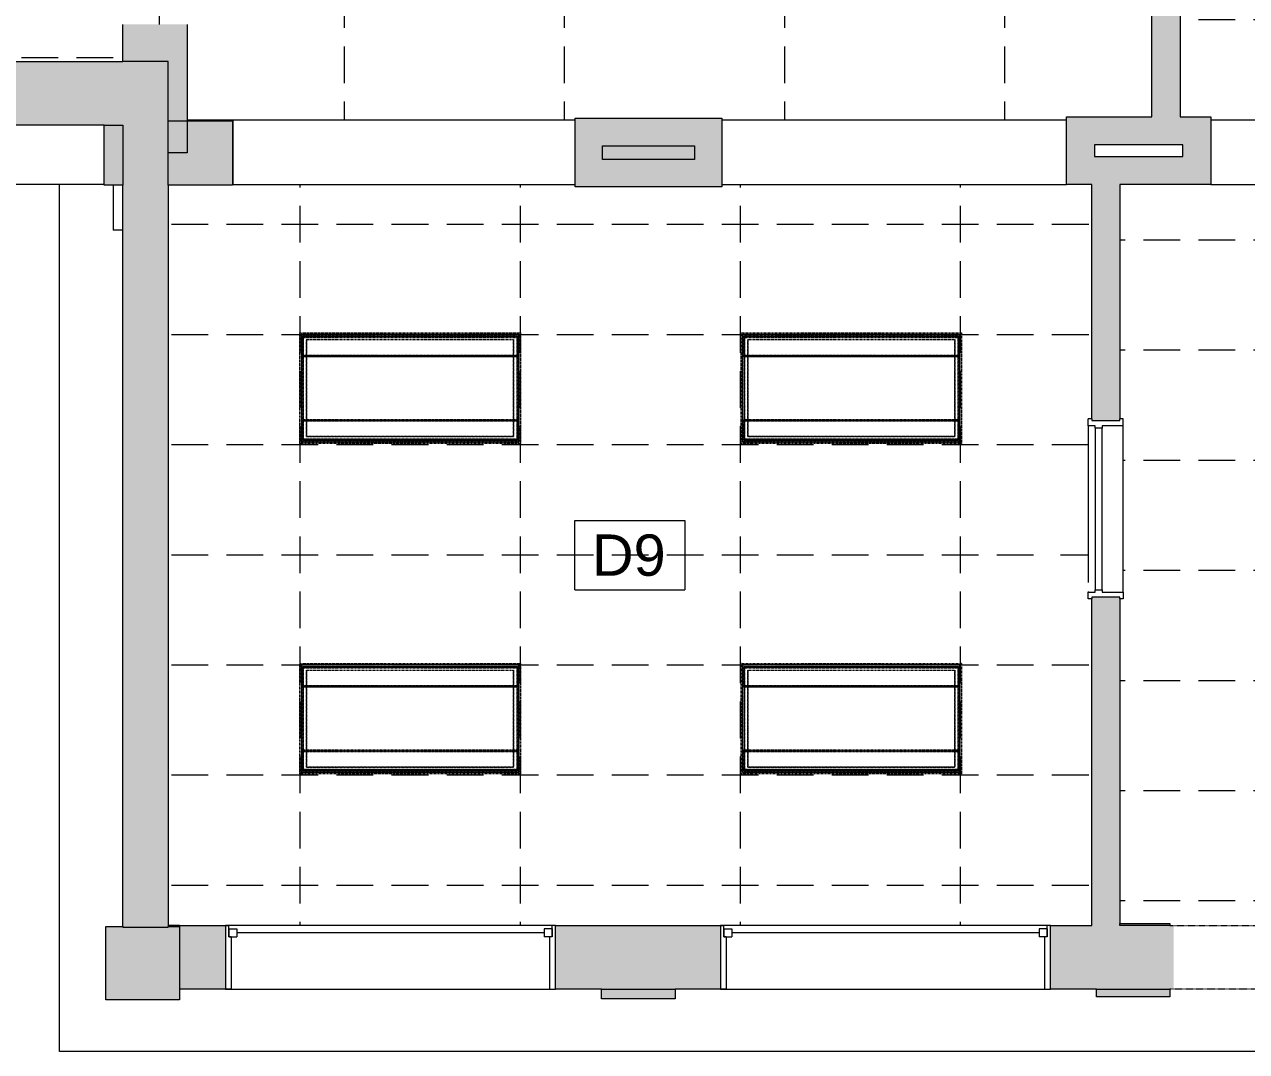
# Model space of a CAD drawing. Header units: inches. Extents: x 741 to 4565, y -315 to 887.
# Drawn here: x 3175.2 to 3441.7, y -315.1 to -91.3 of the extents above; entities that cross this region are included whole.
import ezdxf

# ---------------------------------------------------------------- set-up
doc = ezdxf.new("R2010")
doc.units = ezdxf.units.IN
doc.header["$MEASUREMENT"] = 0
doc.linetypes.add('Dash 1_16_', pattern=[0.125, 0.0625, -0.0625])
doc.linetypes.add('Demolished', pattern=[0.1875, 0.125, -0.0625])
for name, color, linetype, lineweight in [('A-ANNO-KEYN', 231, 'Continuous', 9), ('A-DETL', 90, 'Continuous', 9), ('A-DETL-MBND', 5, 'Continuous', 13), ('A-DOOR', 31, 'Continuous', 13), ('A-GLAZ', 151, 'Continuous', 13), ('A-WALL', 113, 'Continuous', 13), ('A-WALL-PATT', 111, 'Continuous', 13), ('E-LITE-EQPM', 33, 'Demolished', 9), ('I-WALL', 2, 'Continuous', 13)]:
    doc.layers.add(name, color=color, linetype=linetype, lineweight=lineweight)
doc.styles.add('Arial', font='arial.ttf', dxfattribs={"height": 9})

# ---------------------------------------------------------------- blocks, each defined once
blk = doc.blocks.new('Door - Single - Solid Door 36_ x 84_-7220078-FIRST FLOOR RCP DEMO')
at = {"layer": 'A-DOOR', "lineweight": 9}
for p, q in [((-15.63, 3.9), (-14.13, 3.9)), ((-15.63, 3.15), (-15.63, 3.9)), ((-15.26, 3.15), (-15.63, 3.15)), ((-15.26, -2.97), (-15.26, 3.15)), ((-14.13, 3.9), (-14.13, 2.4)), ((-14.01, 3.9), (-14.13, 3.9)), ((22.12, 3.9), (-12.06, 3.9)), ((22.12, 2.4), (22.12, 3.9)), ((22.12, 3.9), (23.62, 3.9)), ((23.62, 3.15), (23.24, 3.15)), ((23.24, 3.15), (23.24, -2.97)), ((23.62, 3.15), (23.62, 3.9)), ((-14.13, 2.4), (-13.63, 2.4)), ((-13.63, 0.9), (-14.13, 0.9)), ((-14.13, 0.9), (-14.13, -3.72)), ((-13.63, 2.4), (-13.63, 0.9)), ((21.62, 2.4), (-13.63, 2.4)), ((-13.63, 0.9), (21.62, 0.9)), ((21.62, 0.9), (21.62, 2.4)), ((21.62, 2.4), (22.12, 2.4)), ((22.12, 0.9), (21.62, 0.9)), ((22.12, -3.72), (22.12, 0.9)), ((-15.63, -3.72), (-15.63, -2.97)), ((-15.63, -2.97), (-15.26, -2.97)), ((-14.13, -3.72), (-15.63, -3.72)), ((-14.13, -3.72), (22.12, -3.72)), ((22.12, -3.72), (23.62, -3.72)), ((23.24, -2.97), (23.62, -2.97)), ((23.62, -3.72), (23.62, -2.97))]:
    blk.add_line(p, q, dxfattribs=at)
blk = doc.blocks.new('Fixed - 72_ x 72_-6876876-FIRST FLOOR RCP DEMO')
at = {"layer": 'A-GLAZ', "color": 8, "lineweight": 20}
for p, q in [((-36.25, 6.9375), (-37.5, 6.9375)), ((-36.25, 6.9375), (-36.25, -4.4375)), ((33.25, 6.9375), (34.5, 6.9375)), ((33.25, -4.4375), (33.25, 6.9375)), ((-36.75, -4.4375), (-35, -4.4375)), ((-36.75, -6.1875), (-36.75, -4.4375)), ((-36.75, -4.4375), (-36.25, -4.4375)), ((-36.75, -4.4375), (-36.75, -6.9375)), ((-35, -6.1875), (-35, -4.4375)), ((-35, -5.3125), (32, -5.3125)), ((32, -6.1875), (32, -4.4375)), ((33.75, -4.4375), (32, -4.4375)), ((33.25, -4.4375), (33.75, -4.4375)), ((33.75, -6.1875), (33.75, -4.4375)), ((33.75, -4.4375), (33.75, -6.9375)), ((-37.5, -6.9375), (-36.75, -6.9375)), ((-36.75, -6.1875), (-35, -6.1875)), ((33.75, -6.1875), (32, -6.1875)), ((34.5, -6.9375), (33.75, -6.9375))]:
    blk.add_line(p, q, dxfattribs=at)
blk = doc.blocks.new('L-Recessed-Axis-Duo - 2 x 4-V18-FIRST FLOOR RCP DEMO')
at = {"layer": 'A-DETL', "linetype": 'Dash 1_16_'}
for p, q in [((-24.03, 12.03), (-24.03, -12.03)), ((24.03, 12.03), (-24.03, 12.03)), ((-23.7, -11.7), (-23.7, 11.7)), ((-23.7, 11.7), (23.7, 11.7)), ((-23.7, 11.7), (-23.7, -11.7)), ((23.7, 11.7), (-23.7, 11.7)), ((-23.7, 11.7), (-23.7, -11.7)), ((23.7, 11.7), (-23.7, 11.7)), ((23.38, 11.38), (-23.37, 11.38)), ((-23.37, 11.32), (-23.37, 11.38)), ((-23.37, 11.38), (-23.37, 11.36)), ((-23.37, 11.36), (-23.37, 11.28)), ((-23.37, 11.26), (-23.37, 11.32)), ((-23.37, 11.25), (-23.37, 11.31)), ((-23.37, 11.31), (-23.37, 11.3)), ((-23.37, 11.2), (-23.37, 11.31)), ((-23.37, 11.31), (-23.37, 11.3)), ((-23.37, 11.31), (23.38, 11.31)), ((-23.37, 11.31), (23.38, 11.31)), ((-23.37, 11.3), (-23.37, 11.23)), ((-23.37, 11.3), (-23.37, 11.19)), ((-23.37, 11.3), (23.38, 11.3)), ((-23.37, 11.3), (23.38, 11.3)), ((-23.37, 11.28), (-23.37, 11.22)), ((-23.37, 11.21), (-23.37, 11.28)), ((-23.37, 11.28), (-23.37, 11.27)), ((-23.37, 11.28), (23.38, 11.28)), ((-23.37, 11.27), (-23.37, 11.2)), ((-23.37, 11.27), (23.38, 11.27)), ((-23.37, 11.2), (-23.37, 11.26)), ((-23.37, 11.26), (-23.37, 11.14)), ((-23.37, 11.14), (-23.37, 11.26)), ((-23.37, 11.26), (23.38, 11.26)), ((-23.37, 11.26), (23.38, 11.26)), ((-23.37, 11.25), (-23.37, 11.21)), ((-23.37, 6.92), (-23.37, 11.25)), ((23.38, 11.25), (-23.37, 11.25)), ((-23.37, 11.25), (23.38, 11.25)), ((-23.37, 11.19), (-23.37, 11.25)), ((-23.37, 11.25), (23.38, 11.25)), ((-23.37, 11.23), (-23.37, 11.2)), ((-23.37, 11.23), (23.38, 11.23)), ((-23.37, 11.22), (-23.37, 11.19)), ((-23.37, 11.21), (-23.37, 11.19)), ((-23.37, 11.21), (23.38, 11.21)), ((-23.37, 11.19), (-23.37, 11.21)), ((-23.37, 11.21), (23.38, 11.21)), ((-23.37, 11.18), (-23.37, 11.2)), ((-23.37, 11.2), (-23.37, 11.14)), ((-23.37, 11.2), (23.38, 11.2)), ((-23.37, 11.2), (23.38, 11.2)), ((-23.37, 11.19), (-23.37, 11.15)), ((-23.37, 11.19), (23.38, 11.19)), ((-23.37, 11.19), (23.38, 11.19)), ((-23.37, 11.15), (-23.37, 11.18)), ((23.38, 11.18), (-23.37, 11.18)), ((-23.37, 11.17), (23.38, 11.17)), ((-23.37, 11.16), (23.38, 11.16)), ((-23.37, 11.15), (-23.37, 11.12)), ((-23.37, 11.15), (23.38, 11.15)), ((-23.37, 11.14), (-23.37, 11.15)), ((-23.37, 11.15), (23.38, 11.15)), ((-23.37, 11.14), (-23.37, 11.06)), ((-23.37, 11.06), (-23.37, 11.14)), ((-23.37, 11.14), (23.38, 11.14)), ((-23.37, 11.14), (23.38, 11.14)), ((-23.37, 11.14), (23.38, 11.14)), ((-23.37, 11.14), (23.38, 11.14)), ((-23.37, 11.12), (-23.37, 7.07)), ((-23.37, 11.12), (23.38, 11.12)), ((-23.37, 11.06), (23.38, 11.06)), ((-23.37, 11.06), (23.38, 11.06)), ((-23.32, -11.32), (-23.32, 11.32)), ((-23.32, 11.32), (23.32, 11.32)), ((23.32, 11.32), (-23.32, 11.32)), ((-23.32, 11.32), (-23.32, -11.32)), ((23.32, 11.32), (23.32, -11.32)), ((23.32, -11.32), (23.32, 11.32)), ((23.38, 11.36), (23.38, 11.38)), ((23.38, 11.38), (23.38, 11.32)), ((23.38, 11.28), (23.38, 11.36)), ((23.38, 11.32), (23.38, 11.26)), ((23.38, 11.3), (23.38, 11.31)), ((23.38, 11.31), (23.38, 11.2)), ((23.38, 11.3), (23.38, 11.31)), ((23.38, 11.31), (23.38, 11.25)), ((23.38, 11.19), (23.38, 11.3)), ((23.38, 11.23), (23.38, 11.3)), ((23.38, 11.27), (23.38, 11.28)), ((23.38, 11.28), (23.38, 11.21)), ((23.38, 11.22), (23.38, 11.28)), ((23.38, 11.2), (23.38, 11.27)), ((23.38, 11.26), (23.38, 11.14)), ((23.38, 11.14), (23.38, 11.26)), ((23.38, 11.26), (23.38, 11.2)), ((23.38, 11.25), (23.38, 6.92)), ((23.38, 11.21), (23.38, 11.25)), ((23.38, 11.25), (23.38, 11.19)), ((23.38, 11.2), (23.38, 11.23)), ((23.38, 11.19), (23.38, 11.22)), ((23.38, 11.19), (23.38, 11.21)), ((23.38, 11.21), (23.38, 11.19)), ((23.38, 11.14), (23.38, 11.2)), ((23.38, 11.2), (23.38, 11.18)), ((23.38, 11.15), (23.38, 11.19)), ((23.38, 11.18), (23.38, 11.15)), ((23.38, 11.12), (23.38, 11.15)), ((23.38, 11.15), (23.38, 11.14)), ((23.38, 11.14), (23.38, 11.06)), ((23.38, 11.06), (23.38, 11.14)), ((23.38, 7.07), (23.38, 11.12)), ((23.7, 11.7), (23.7, -11.7)), ((23.7, -11.7), (23.7, 11.7)), ((23.7, -11.7), (23.7, 11.7)), ((24.03, -12.03), (24.03, 12.03)), ((-22.57, -10.57), (-22.57, 10.57)), ((-22.57, 10.57), (22.57, 10.57)), ((22.57, 10.57), (-22.57, 10.57)), ((-22.57, 10.57), (-22.57, -10.57)), ((22.57, 10.57), (22.57, -10.57)), ((22.57, -10.57), (22.57, 10.57)), ((-23.37, 7.14), (-23.37, 7.15)), ((-23.37, 7.15), (-23.37, 7.07)), ((-23.37, 7.15), (23.38, 7.15)), ((-23.37, 7.06), (-23.37, 7.14)), ((23.38, 7.14), (-23.37, 7.14)), ((23.38, 7.09), (-23.37, 7.09)), ((-23.37, 7.07), (-23.37, 7.04)), ((-23.37, 7.07), (23.38, 7.07)), ((23.38, 7.07), (-23.37, 7.07)), ((-23.37, 7.07), (-23.37, 7.01)), ((-23.37, 7.07), (23.38, 7.07)), ((-23.37, 7.03), (-23.37, 7.06)), ((-23.37, 7.06), (-23.37, 6.95)), ((-23.37, 7.04), (-23.37, 7.06)), ((-23.37, 7.06), (23.38, 7.06)), ((-23.37, 7.04), (-23.37, 7.01)), ((-23.37, 7.04), (23.38, 7.04)), ((-23.37, 7.01), (-23.37, 7.04)), ((-23.37, 7.04), (23.38, 7.04)), ((-23.37, 6.96), (-23.37, 7.03)), ((-23.37, 7.02), (-23.37, 7.03)), ((-23.37, 7.03), (-23.37, 6.91)), ((-23.37, 7.03), (23.38, 7.03)), ((-23.37, 7.03), (23.38, 7.03)), ((-23.37, 6.9), (-23.37, 7.02)), ((-23.37, 7.02), (23.38, 7.02)), ((-23.37, 7.01), (-23.37, 6.98)), ((-23.37, 7.01), (23.38, 7.01)), ((-23.37, 7.01), (-23.37, 6.95)), ((-23.37, 7), (-23.37, 7.01)), ((-23.37, 7.01), (23.38, 7.01)), ((-23.37, 7.01), (23.38, 7.01)), ((-23.37, 6.94), (-23.37, 7)), ((-23.37, 7), (23.38, 7)), ((-23.37, 6.98), (-23.37, 6.95)), ((-23.37, 6.98), (23.38, 6.98)), ((-23.37, 6.95), (-23.37, 6.96)), ((-23.37, 6.95), (-23.37, 6.96)), ((-23.37, 6.96), (-23.37, 6.9)), ((-23.37, 6.96), (23.38, 6.96)), ((-23.37, 6.96), (23.38, 6.96)), ((-23.37, 6.95), (-23.37, 6.92)), ((-23.37, 6.95), (23.38, 6.95)), ((-23.37, 6.95), (23.38, 6.95)), ((-23.37, 6.95), (23.38, 6.95)), ((-23.37, 6.91), (-23.37, 6.94)), ((-23.37, 6.94), (23.38, 6.94)), ((-23.37, 6.92), (23.38, 6.92)), ((-23.37, 6.91), (23.38, 6.91)), ((-23.37, 6.9), (-23.37, 6.85)), ((-23.37, 6.85), (-23.37, 6.9)), ((-23.37, 6.9), (23.38, 6.9)), ((-23.37, 6.85), (23.38, 6.85)), ((23.38, 7.07), (23.38, 7.15)), ((23.38, 7.15), (23.38, 7.14)), ((23.38, 7.14), (23.38, 7.06)), ((23.38, 7.04), (23.38, 7.07)), ((23.38, 7.01), (23.38, 7.07)), ((23.38, 7.06), (23.38, 7.04)), ((23.38, 6.95), (23.38, 7.06)), ((23.38, 7.06), (23.38, 7.03)), ((23.38, 7.01), (23.38, 7.04)), ((23.38, 7.04), (23.38, 7.01)), ((23.38, 6.91), (23.38, 7.03)), ((23.38, 7.03), (23.38, 7.02)), ((23.38, 7.03), (23.38, 6.96)), ((23.38, 7.02), (23.38, 6.9)), ((23.38, 6.98), (23.38, 7.01)), ((23.38, 7.01), (23.38, 7)), ((23.38, 6.95), (23.38, 7.01)), ((23.38, 7), (23.38, 6.94)), ((23.38, 6.95), (23.38, 6.98)), ((23.38, 6.9), (23.38, 6.96)), ((23.38, 6.96), (23.38, 6.95)), ((23.38, 6.96), (23.38, 6.95)), ((23.38, 6.92), (23.38, 6.95)), ((23.38, 6.94), (23.38, 6.91)), ((23.38, 6.9), (23.38, 6.85)), ((23.38, 6.85), (23.38, 6.9)), ((23.38, -6.85), (-23.37, -6.85)), ((-23.37, -6.9), (-23.37, -6.85)), ((-23.37, -6.85), (-23.37, -6.9)), ((-23.37, -7.02), (-23.37, -6.9)), ((-23.37, -6.9), (-23.37, -6.96)), ((-23.37, -6.9), (23.38, -6.9)), ((-23.37, -6.94), (-23.37, -6.91)), ((-23.37, -6.91), (-23.37, -7.03)), ((-23.37, -6.91), (23.38, -6.91)), ((-23.37, -11.25), (-23.37, -6.92)), ((-23.37, -6.92), (-23.37, -6.95)), ((-23.37, -6.92), (23.38, -6.92)), ((-23.37, -7), (-23.37, -6.94)), ((-23.37, -6.94), (23.38, -6.94)), ((-23.37, -6.95), (-23.37, -6.98)), ((-23.37, -6.95), (23.38, -6.95)), ((-23.37, -6.96), (-23.37, -6.95)), ((-23.37, -6.95), (-23.37, -7.06)), ((-23.37, -6.96), (-23.37, -6.95)), ((-23.37, -6.95), (-23.37, -7.01)), ((-23.37, -6.95), (23.38, -6.95)), ((-23.37, -6.95), (23.38, -6.95)), ((-23.37, -7.03), (-23.37, -6.96)), ((-23.37, -6.96), (23.38, -6.96)), ((-23.37, -6.96), (23.38, -6.96)), ((-23.37, -6.98), (-23.37, -7.01)), ((-23.37, -6.98), (23.38, -6.98)), ((-23.37, -7.01), (-23.37, -7)), ((-23.37, -7), (23.38, -7)), ((-23.37, -7.01), (-23.37, -7.04)), ((-23.37, -7.01), (23.38, -7.01)), ((-23.37, -7.04), (-23.37, -7.01)), ((-23.37, -7.01), (-23.37, -7.07)), ((-23.37, -7.01), (23.38, -7.01)), ((-23.37, -7.01), (23.38, -7.01)), ((-23.37, -7.03), (-23.37, -7.02)), ((-23.37, -7.02), (23.38, -7.02)), ((-23.37, -7.06), (-23.37, -7.03)), ((-23.37, -7.03), (23.38, -7.03)), ((-23.37, -7.03), (23.38, -7.03)), ((-23.37, -7.04), (-23.37, -7.07)), ((-23.37, -7.04), (23.38, -7.04)), ((-23.37, -7.06), (-23.37, -7.04)), ((-23.37, -7.04), (23.38, -7.04)), ((-23.37, -7.14), (-23.37, -7.06)), ((-23.37, -7.06), (23.38, -7.06)), ((-23.37, -7.07), (-23.37, -11.12)), ((-23.37, -7.07), (23.38, -7.07)), ((-23.37, -7.07), (23.38, -7.07)), ((-23.37, -7.07), (-23.37, -7.15)), ((-23.37, -7.07), (23.38, -7.07)), ((-23.37, -7.09), (23.38, -7.09)), ((-23.37, -7.15), (-23.37, -7.14)), ((23.38, -7.14), (-23.37, -7.14)), ((-23.37, -7.15), (23.38, -7.15)), ((23.38, -6.9), (23.38, -6.85)), ((23.38, -6.85), (23.38, -6.9)), ((23.38, -6.96), (23.38, -6.9)), ((23.38, -6.9), (23.38, -7.02)), ((23.38, -7.03), (23.38, -6.91)), ((23.38, -6.91), (23.38, -6.94)), ((23.38, -6.95), (23.38, -6.92)), ((23.38, -6.92), (23.38, -11.25)), ((23.38, -6.94), (23.38, -7)), ((23.38, -6.98), (23.38, -6.95)), ((23.38, -7.01), (23.38, -6.95)), ((23.38, -6.95), (23.38, -6.96)), ((23.38, -7.06), (23.38, -6.95)), ((23.38, -6.95), (23.38, -6.96)), ((23.38, -6.96), (23.38, -7.03)), ((23.38, -7.01), (23.38, -6.98)), ((23.38, -7), (23.38, -7.01)), ((23.38, -7.04), (23.38, -7.01)), ((23.38, -7.07), (23.38, -7.01)), ((23.38, -7.01), (23.38, -7.04)), ((23.38, -7.02), (23.38, -7.03)), ((23.38, -7.03), (23.38, -7.06)), ((23.38, -7.07), (23.38, -7.04)), ((23.38, -7.04), (23.38, -7.06)), ((23.38, -7.06), (23.38, -7.14)), ((23.38, -11.12), (23.38, -7.07)), ((23.38, -7.15), (23.38, -7.07)), ((23.38, -7.14), (23.38, -7.15)), ((-22.57, -10.57), (22.57, -10.57)), ((-22.57, -10.57), (22.57, -10.57)), ((-24.03, -12.03), (24.03, -12.03)), ((23.7, -11.7), (-23.7, -11.7)), ((-23.7, -11.7), (23.7, -11.7)), ((-23.7, -11.7), (23.7, -11.7)), ((-23.37, -11.14), (-23.37, -11.06)), ((-23.37, -11.06), (-23.37, -11.14)), ((-23.37, -11.06), (23.38, -11.06)), ((-23.37, -11.06), (23.38, -11.06)), ((-23.37, -11.12), (-23.37, -11.15)), ((-23.37, -11.12), (23.38, -11.12)), ((-23.37, -11.15), (-23.37, -11.14)), ((-23.37, -11.14), (-23.37, -11.2)), ((-23.37, -11.26), (-23.37, -11.14)), ((-23.37, -11.14), (-23.37, -11.26)), ((-23.37, -11.14), (23.38, -11.14)), ((-23.37, -11.14), (23.38, -11.14)), ((-23.37, -11.14), (23.38, -11.14)), ((-23.37, -11.14), (23.38, -11.14)), ((-23.37, -11.15), (-23.37, -11.19)), ((-23.37, -11.15), (23.38, -11.15)), ((-23.37, -11.18), (-23.37, -11.15)), ((-23.37, -11.15), (23.38, -11.15)), ((23.38, -11.16), (-23.37, -11.16)), ((23.38, -11.17), (-23.37, -11.17)), ((-23.37, -11.2), (-23.37, -11.18)), ((23.38, -11.18), (-23.37, -11.18)), ((-23.37, -11.19), (-23.37, -11.21)), ((-23.37, -11.19), (23.38, -11.19)), ((23.38, -11.19), (-23.37, -11.19)), ((-23.37, -11.21), (-23.37, -11.19)), ((-23.37, -11.19), (-23.37, -11.3)), ((-23.37, -11.25), (-23.37, -11.19)), ((-23.37, -11.19), (-23.37, -11.22)), ((-23.37, -11.2), (-23.37, -11.27)), ((-23.37, -11.31), (-23.37, -11.2)), ((-23.37, -11.2), (-23.37, -11.23)), ((-23.37, -11.26), (-23.37, -11.2)), ((-23.37, -11.2), (23.38, -11.2)), ((-23.37, -11.2), (23.38, -11.2)), ((-23.37, -11.21), (-23.37, -11.25)), ((-23.37, -11.21), (23.38, -11.21)), ((-23.37, -11.28), (-23.37, -11.21)), ((-23.37, -11.21), (23.38, -11.21)), ((-23.37, -11.22), (-23.37, -11.28)), ((-23.37, -11.23), (-23.37, -11.3)), ((-23.37, -11.23), (23.38, -11.23)), ((23.38, -11.25), (-23.37, -11.25)), ((-23.37, -11.25), (23.38, -11.25)), ((-23.37, -11.31), (-23.37, -11.25)), ((-23.37, -11.25), (23.38, -11.25)), ((-23.37, -11.32), (-23.37, -11.26)), ((-23.37, -11.26), (23.38, -11.26)), ((-23.37, -11.26), (23.38, -11.26)), ((-23.37, -11.27), (-23.37, -11.28)), ((-23.37, -11.27), (23.38, -11.27)), ((-23.37, -11.28), (-23.37, -11.36)), ((-23.37, -11.28), (23.38, -11.28)), ((-23.37, -11.3), (-23.37, -11.31)), ((-23.37, -11.3), (-23.37, -11.31)), ((-23.37, -11.3), (23.38, -11.3)), ((-23.37, -11.3), (23.38, -11.3)), ((-23.37, -11.31), (23.38, -11.31)), ((-23.37, -11.31), (23.38, -11.31)), ((-23.37, -11.38), (-23.37, -11.32)), ((-23.37, -11.36), (-23.37, -11.38)), ((-23.37, -11.38), (23.38, -11.38)), ((-23.32, -11.32), (23.32, -11.32)), ((-23.32, -11.32), (23.32, -11.32)), ((23.38, -11.14), (23.38, -11.06)), ((23.38, -11.06), (23.38, -11.14)), ((23.38, -11.15), (23.38, -11.12)), ((23.38, -11.26), (23.38, -11.14)), ((23.38, -11.14), (23.38, -11.26)), ((23.38, -11.2), (23.38, -11.14)), ((23.38, -11.14), (23.38, -11.15)), ((23.38, -11.19), (23.38, -11.15)), ((23.38, -11.15), (23.38, -11.18)), ((23.38, -11.18), (23.38, -11.2)), ((23.38, -11.21), (23.38, -11.19)), ((23.38, -11.22), (23.38, -11.19)), ((23.38, -11.19), (23.38, -11.25)), ((23.38, -11.3), (23.38, -11.19)), ((23.38, -11.19), (23.38, -11.21)), ((23.38, -11.2), (23.38, -11.26)), ((23.38, -11.23), (23.38, -11.2)), ((23.38, -11.2), (23.38, -11.31)), ((23.38, -11.27), (23.38, -11.2)), ((23.38, -11.25), (23.38, -11.21)), ((23.38, -11.21), (23.38, -11.28)), ((23.38, -11.28), (23.38, -11.22)), ((23.38, -11.3), (23.38, -11.23)), ((23.38, -11.25), (23.38, -11.31)), ((23.38, -11.26), (23.38, -11.32)), ((23.38, -11.28), (23.38, -11.27)), ((23.38, -11.36), (23.38, -11.28)), ((23.38, -11.31), (23.38, -11.3)), ((23.38, -11.31), (23.38, -11.3)), ((23.38, -11.32), (23.38, -11.38)), ((23.38, -11.38), (23.38, -11.36))]:
    blk.add_line(p, q, dxfattribs=at)
for points, knots in [([(-23.97, 11.97), (-23.98, 11.98), (-23.98, 11.98), (-23.99, 11.99), (-24, 12), (-24.01, 12.01), (-24.01, 12.01), (-24.02, 12.02), (-24.02, 12.02), (-24.03, 12.03), (-24.03, 12.03), (-24.03, 12.03), (-24.03, 12.03)], [0, 0, 0, 0, 0.166667, 0.25, 0.333333, 0.416667, 0.5, 0.583333, 0.666667, 0.75, 0.833333, 1, 1, 1, 1]), ([(-24.03, 12.03), (-24.03, 12.03), (-24.03, 12.03), (-24.03, 12.03), (-24.02, 12.02), (-24.02, 12.02), (-24.01, 12.01), (-24.01, 12.01), (-24, 12), (-23.99, 11.99), (-23.98, 11.98), (-23.98, 11.98), (-23.97, 11.97)], [0, 0, 0, 0, 0.166667, 0.25, 0.333333, 0.416667, 0.5, 0.583333, 0.666667, 0.75, 0.833333, 1, 1, 1, 1]), ([(-24, 12), (-24, 12), (-24, 12), (-24, 12), (-23.99, 11.99), (-23.99, 11.99), (-23.98, 11.98), (-23.98, 11.98), (-23.97, 11.97), (-23.97, 11.97)], [0, 0, 0, 0, 0.166667, 0.333333, 0.458333, 0.583333, 0.708333, 0.833333, 1, 1, 1, 1]), ([(-23.73, 11.73), (-23.73, 11.73), (-23.72, 11.72), (-23.71, 11.71), (-23.7, 11.7), (-23.69, 11.69), (-23.69, 11.69), (-23.68, 11.68), (-23.68, 11.68), (-23.67, 11.67), (-23.67, 11.67), (-23.67, 11.67), (-23.67, 11.67)], [0, 0, 0, 0, 0.166667, 0.25, 0.333333, 0.416667, 0.5, 0.583333, 0.666667, 0.75, 0.833333, 1, 1, 1, 1]), ([(-23.7, 11.7), (-23.7, 11.7), (-23.7, 11.7), (-23.7, 11.7), (-23.71, 11.71), (-23.71, 11.71), (-23.72, 11.72), (-23.72, 11.72), (-23.73, 11.73), (-23.73, 11.73)], [0, 0, 0, 0, 0.166667, 0.333333, 0.458333, 0.583333, 0.708333, 0.833333, 1, 1, 1, 1]), ([(-23.64, 11.64), (-23.65, 11.65), (-23.65, 11.65), (-23.66, 11.66), (-23.67, 11.67), (-23.68, 11.68), (-23.68, 11.68), (-23.69, 11.69), (-23.69, 11.69), (-23.7, 11.7), (-23.7, 11.7), (-23.7, 11.7), (-23.7, 11.7)], [0, 0, 0, 0, 0.166667, 0.25, 0.333333, 0.416667, 0.5, 0.583333, 0.666667, 0.75, 0.833333, 1, 1, 1, 1]), ([(-23.67, 11.67), (-23.67, 11.67), (-23.67, 11.67), (-23.67, 11.67), (-23.66, 11.66), (-23.66, 11.66), (-23.65, 11.65), (-23.65, 11.65), (-23.64, 11.64), (-23.64, 11.64)], [0, 0, 0, 0, 0.166667, 0.333333, 0.458333, 0.583333, 0.708333, 0.833333, 1, 1, 1, 1]), ([(23.64, 11.64), (23.65, 11.65), (23.65, 11.65), (23.66, 11.66), (23.67, 11.67), (23.68, 11.68), (23.68, 11.68), (23.69, 11.69), (23.69, 11.69), (23.7, 11.7), (23.7, 11.7), (23.7, 11.7), (23.7, 11.7)], [0, 0, 0, 0, 0.166667, 0.25, 0.333333, 0.416667, 0.5, 0.583333, 0.666667, 0.75, 0.833333, 1, 1, 1, 1]), ([(23.67, 11.67), (23.67, 11.67), (23.67, 11.67), (23.67, 11.67), (23.66, 11.66), (23.66, 11.66), (23.65, 11.65), (23.65, 11.65), (23.64, 11.64), (23.64, 11.64)], [0, 0, 0, 0, 0.166667, 0.333333, 0.458333, 0.583333, 0.708333, 0.833333, 1, 1, 1, 1]), ([(23.73, 11.73), (23.73, 11.73), (23.72, 11.72), (23.71, 11.71), (23.7, 11.7), (23.69, 11.69), (23.69, 11.69), (23.68, 11.68), (23.68, 11.68), (23.67, 11.67), (23.67, 11.67), (23.67, 11.67), (23.67, 11.67)], [0, 0, 0, 0, 0.166667, 0.25, 0.333333, 0.416667, 0.5, 0.583333, 0.666667, 0.75, 0.833333, 1, 1, 1, 1]), ([(23.7, 11.7), (23.7, 11.7), (23.7, 11.7), (23.7, 11.7), (23.71, 11.71), (23.71, 11.71), (23.72, 11.72), (23.72, 11.72), (23.73, 11.73), (23.73, 11.73)], [0, 0, 0, 0, 0.166667, 0.333333, 0.458333, 0.583333, 0.708333, 0.833333, 1, 1, 1, 1]), ([(23.97, 11.97), (23.98, 11.98), (23.98, 11.98), (23.99, 11.99), (24, 12), (24.01, 12.01), (24.01, 12.01), (24.02, 12.02), (24.02, 12.02), (24.03, 12.03), (24.03, 12.03), (24.03, 12.03), (24.03, 12.03)], [0, 0, 0, 0, 0.166667, 0.25, 0.333333, 0.416667, 0.5, 0.583333, 0.666667, 0.75, 0.833333, 1, 1, 1, 1]), ([(24.03, 12.03), (24.03, 12.03), (24.03, 12.03), (24.03, 12.03), (24.02, 12.02), (24.02, 12.02), (24.01, 12.01), (24.01, 12.01), (24, 12), (23.99, 11.99), (23.98, 11.98), (23.98, 11.98), (23.97, 11.97)], [0, 0, 0, 0, 0.166667, 0.25, 0.333333, 0.416667, 0.5, 0.583333, 0.666667, 0.75, 0.833333, 1, 1, 1, 1]), ([(24, 12), (24, 12), (24, 12), (24, 12), (23.99, 11.99), (23.99, 11.99), (23.98, 11.98), (23.98, 11.98), (23.97, 11.97), (23.97, 11.97)], [0, 0, 0, 0, 0.166667, 0.333333, 0.458333, 0.583333, 0.708333, 0.833333, 1, 1, 1, 1]), ([(-24.03, -12.03), (-24.03, -12.03), (-24.03, -12.03), (-24.03, -12.03), (-24.02, -12.02), (-24.02, -12.02), (-24.01, -12.01), (-24.01, -12.01), (-24, -12), (-23.99, -11.99), (-23.98, -11.98), (-23.98, -11.98), (-23.97, -11.97)], [-1, -1, -1, -1, -0.833333, -0.75, -0.666667, -0.583333, -0.5, -0.416667, -0.333333, -0.25, -0.166667, 0, 0, 0, 0]), ([(-23.97, -11.97), (-23.98, -11.98), (-23.98, -11.98), (-23.99, -11.99), (-24, -12), (-24.01, -12.01), (-24.01, -12.01), (-24.02, -12.02), (-24.02, -12.02), (-24.03, -12.03), (-24.03, -12.03), (-24.03, -12.03), (-24.03, -12.03)], [-1, -1, -1, -1, -0.833333, -0.75, -0.666667, -0.583333, -0.5, -0.416667, -0.333333, -0.25, -0.166667, 0, 0, 0, 0]), ([(-23.97, -11.97), (-23.98, -11.98), (-23.98, -11.98), (-23.99, -11.99), (-23.99, -11.99), (-24, -12), (-24, -12), (-24, -12), (-24, -12)], [-1, -1, -1, -1, -0.75, -0.583333, -0.458333, -0.333333, -0.166667, 0, 0, 0, 0]), ([(-23.67, -11.67), (-23.67, -11.67), (-23.67, -11.67), (-23.67, -11.67), (-23.68, -11.68), (-23.68, -11.68), (-23.69, -11.69), (-23.69, -11.69), (-23.7, -11.7), (-23.71, -11.71), (-23.72, -11.72), (-23.73, -11.73), (-23.73, -11.73)], [-1, -1, -1, -1, -0.833333, -0.75, -0.666667, -0.583333, -0.5, -0.416667, -0.333333, -0.25, -0.166667, 0, 0, 0, 0]), ([(-23.73, -11.73), (-23.73, -11.73), (-23.72, -11.72), (-23.71, -11.71), (-23.71, -11.71), (-23.7, -11.7), (-23.7, -11.7), (-23.7, -11.7), (-23.7, -11.7)], [-1, -1, -1, -1, -0.75, -0.583333, -0.458333, -0.333333, -0.166667, 0, 0, 0, 0]), ([(-23.7, -11.7), (-23.7, -11.7), (-23.7, -11.7), (-23.7, -11.7), (-23.69, -11.69), (-23.69, -11.69), (-23.68, -11.68), (-23.68, -11.68), (-23.67, -11.67), (-23.66, -11.66), (-23.65, -11.65), (-23.65, -11.65), (-23.64, -11.64)], [-1, -1, -1, -1, -0.833333, -0.75, -0.666667, -0.583333, -0.5, -0.416667, -0.333333, -0.25, -0.166667, 0, 0, 0, 0]), ([(-23.64, -11.64), (-23.65, -11.65), (-23.65, -11.65), (-23.66, -11.66), (-23.66, -11.66), (-23.67, -11.67), (-23.67, -11.67), (-23.67, -11.67), (-23.67, -11.67)], [-1, -1, -1, -1, -0.75, -0.583333, -0.458333, -0.333333, -0.166667, 0, 0, 0, 0]), ([(23.67, -11.67), (23.67, -11.67), (23.67, -11.67), (23.67, -11.67), (23.66, -11.66), (23.66, -11.66), (23.65, -11.65), (23.65, -11.65), (23.64, -11.64), (23.64, -11.64)], [0, 0, 0, 0, 0.166667, 0.333333, 0.458333, 0.583333, 0.708333, 0.833333, 1, 1, 1, 1]), ([(23.64, -11.64), (23.65, -11.65), (23.65, -11.65), (23.66, -11.66), (23.67, -11.67), (23.68, -11.68), (23.68, -11.68), (23.69, -11.69), (23.69, -11.69), (23.7, -11.7), (23.7, -11.7), (23.7, -11.7), (23.7, -11.7)], [0, 0, 0, 0, 0.166667, 0.25, 0.333333, 0.416667, 0.5, 0.583333, 0.666667, 0.75, 0.833333, 1, 1, 1, 1]), ([(23.73, -11.73), (23.73, -11.73), (23.72, -11.72), (23.71, -11.71), (23.7, -11.7), (23.69, -11.69), (23.69, -11.69), (23.68, -11.68), (23.68, -11.68), (23.67, -11.67), (23.67, -11.67), (23.67, -11.67), (23.67, -11.67)], [0, 0, 0, 0, 0.166667, 0.25, 0.333333, 0.416667, 0.5, 0.583333, 0.666667, 0.75, 0.833333, 1, 1, 1, 1]), ([(23.7, -11.7), (23.7, -11.7), (23.7, -11.7), (23.7, -11.7), (23.71, -11.71), (23.71, -11.71), (23.72, -11.72), (23.72, -11.72), (23.73, -11.73), (23.73, -11.73)], [0, 0, 0, 0, 0.166667, 0.333333, 0.458333, 0.583333, 0.708333, 0.833333, 1, 1, 1, 1]), ([(24, -12), (24, -12), (24, -12), (24, -12), (23.99, -11.99), (23.99, -11.99), (23.98, -11.98), (23.98, -11.98), (23.97, -11.97), (23.97, -11.97)], [0, 0, 0, 0, 0.166667, 0.333333, 0.458333, 0.583333, 0.708333, 0.833333, 1, 1, 1, 1]), ([(23.97, -11.97), (23.98, -11.98), (23.98, -11.98), (23.99, -11.99), (24, -12), (24.01, -12.01), (24.01, -12.01), (24.02, -12.02), (24.02, -12.02), (24.03, -12.03), (24.03, -12.03), (24.03, -12.03), (24.03, -12.03)], [0, 0, 0, 0, 0.166667, 0.25, 0.333333, 0.416667, 0.5, 0.583333, 0.666667, 0.75, 0.833333, 1, 1, 1, 1]), ([(24.03, -12.03), (24.03, -12.03), (24.03, -12.03), (24.03, -12.03), (24.02, -12.02), (24.02, -12.02), (24.01, -12.01), (24.01, -12.01), (24, -12), (23.99, -11.99), (23.98, -11.98), (23.98, -11.98), (23.97, -11.97)], [0, 0, 0, 0, 0.166667, 0.25, 0.333333, 0.416667, 0.5, 0.583333, 0.666667, 0.75, 0.833333, 1, 1, 1, 1])]:
    blk.add_open_spline(points, degree=3, knots=knots, dxfattribs=at)
for points in [[(-23.97, 11.97), (-23.97, 11.97), (-23.98, 11.98), (-23.99, 11.99), (-23.99, 11.99), (-24, 12), (-24, 12), (-24, 12), (-24, 12)], [(23.97, 11.97), (23.97, 11.97), (23.98, 11.98), (23.99, 11.99), (23.99, 11.99), (24, 12), (24, 12), (24, 12), (24, 12)], [(-24, -12), (-24, -12), (-24, -12), (-24, -12), (-23.99, -11.99), (-23.99, -11.99), (-23.98, -11.98), (-23.97, -11.97), (-23.97, -11.97)], [(23.97, -11.97), (23.97, -11.97), (23.98, -11.98), (23.99, -11.99), (23.99, -11.99), (24, -12), (24, -12), (24, -12), (24, -12)]]:
    blk.add_open_spline(points, degree=3, dxfattribs=at)
blk = doc.blocks.new('Keynote Tag - Keynote Number - Boxed-135510-FIRST FLOOR RCP DEMO')
at = {"layer": 'A-ANNO-KEYN'}
for p, q in [((-0.125, -0.0792), (-0.125, 0.0781)), ((-0.125, 0.0781), (0.125, 0.0781)), ((0.125, 0.0781), (0.125, -0.0792)), ((-0.125, -0.0792), (0.125, -0.0792))]:
    blk.add_line(p, q, dxfattribs=at)

msp = doc.modelspace()

# ---------------------------------------------------------------- hatches: boundary and pattern name
at = {"layer": 'A-DETL-MBND', "lineweight": 9}
h = msp.add_hatch(dxfattribs=at)
h.set_pattern_fill('FP_13', color=256, style=0, pattern_type=2)
h.set_pattern_definition([(180, (3118.548, -26.603), (-48, 24), [4, -4, 8, -4, -28]), (180, (3118.548, -26.603), (-48, 24), [-20, 8, -4, 8, -4, -4]), (180, (3118.548, -26.603), (-48, 24), [-44, 4, 0]), (90, (3118.55, -26.603), (48, 24), [4, -4, 8, -4, -4]), (90, (3118.55, -26.603), (48, 24), [-20, 4, 0])])
h.paths.add_polyline_path([(3042.5, -99.35), (3196.68, -99.35), (3196.68, -91.28), (3203.68, -91.28), (3203.68, 33.07), (3200.25, 33.07), (3200.25, 32.32), (3198.63, 32.32), (3173.17, 6.87), (3172.2, 7.84), (3196.68, 32.32), (3161, 32.32), (3161, 33.07), (3042.17, 33.05), (3042.17, -1.3), (3042.8, -1.3), (3042.8, -2.93), (3059.77, -19.9), (3058.8, -20.87), (3042.8, -4.87), (3042.8, -28.55), (3042.17, -28.55), (3042.17, -99.35)], flags=0)
h.paths.add_polyline_path([(3118.86, -49.99), (3118.86, -26.58), (3166.26, -26.58), (3166.26, -49.99), (3121.09, -49.99)], flags=0)
h.paths.add_polyline_path([(3070.86, -49.99), (3070.86, -26.58), (3118.26, -26.58), (3118.26, -49.99), (3075.39, -49.99)], flags=0)
h = msp.add_hatch(dxfattribs=at)
h.set_pattern_fill('FP_12', color=256, style=0, pattern_type=2)
h.set_pattern_definition([(0, (3495.212, -186.25), (48, -24), [4, -4, 8, -4, -28]), (0, (3495.212, -186.25), (48, -24), [-20, 8, -4, 8, -4, -4]), (0, (3495.212, -186.25), (48, -24), [-44, 4, 0]), (270, (3495.21, -186.25), (-48, -24), [4, -4, 8, -4, -4]), (270, (3495.21, -186.25), (-48, -24), [-20, 4, 0])])
h.paths.add_polyline_path([(3507.02, -287.6), (3517.16, -287.6), (3517.16, -287.37), (3528.99, -287.37), (3528.99, -216.67), (3528.24, -216.67), (3528.24, -177.42), (3528.99, -177.42), (3528.96, -126.13), (3414.07, -126.17), (3414.07, -177.23), (3414.82, -177.23), (3414.82, -216.48), (3414.07, -216.48), (3414.07, -287.2), (3425, -287.2), (3425, -287.6), (3505.82, -287.6)], flags=0)
h.paths.add_polyline_path([(3475.33, -257.24), (3447.8, -257.24), (3447.8, -233.84), (3495.21, -233.84), (3495.21, -257.24), (3486.76, -257.24)], flags=0)
h.paths.add_polyline_path([(3452.48, -186.24), (3447.8, -186.24), (3447.8, -162.84), (3495.21, -162.84), (3495.21, -186.24), (3463.9, -186.24)], flags=0)
h.paths.add_polyline_path([(3486.76, -112.13), (3509.44, -112.13), (3509.44, -111.24), (3515.57, -111.24), (3515.57, 2.2), (3427.21, 2.2), (3427.21, -111.42), (3433.93, -111.42), (3433.93, -112.13), (3463.9, -112.13)], flags=0)
h.paths.add_polyline_path([(3447.8, -89.56), (3447.8, -66.16), (3495.21, -66.16), (3495.21, -89.56), (3452.48, -89.56)], flags=0)
h = msp.add_hatch(dxfattribs=at)
h.set_pattern_fill('FP_14', color=256, style=0, pattern_type=2)
h.set_pattern_definition([(0, (3340.885, -64.09), (48, -24), [4, -4, 8, -4, -28]), (0, (3340.885, -64.09), (48, -24), [-20, 8, -4, 8, -4, -4]), (0, (3340.885, -64.09), (48, -24), [-44, 4, 0]), (270, (3340.885, -64.09), (-48, -24), [4, -4, 8, -4, -4]), (270, (3340.885, -64.09), (-48, -24), [-20, 4, 0])])
h.paths.add_polyline_path([(3402.46, -112.13), (3402.46, -111.42), (3421.09, -111.42), (3421.09, -0.05), (3210.68, -0.05), (3210.68, -112.13), (3295.28, -112.13), (3295.28, -111.7), (3327.3, -111.71), (3327.3, -112.13), (3372.49, -112.13)], flags=0)
h.paths.add_polyline_path([(3246.79, -63.75), (3245.38, -63.75), (3245.38, -40.35), (3292.79, -40.35), (3292.79, -63.75), (3258.22, -63.75)], flags=0)
h.paths.add_polyline_path([(3388.22, -63.75), (3340.82, -63.75), (3340.82, -40.35), (3388.22, -40.35), (3388.22, -62.44)], flags=0)
h = msp.add_hatch(dxfattribs=at)
h.set_pattern_fill('FP_15', color=256, style=0, pattern_type=2)
h.set_pattern_definition([(0, (3331.254, -206.867), (48, -24), [4, -4, 8, -4, -28]), (0, (3331.254, -206.867), (48, -24), [-20, 8, -4, 8, -4, -4]), (0, (3331.254, -206.867), (48, -24), [-44, 4, 0]), (270, (3331.254, -206.867), (-48, -24), [4, -4, 8, -4, -4]), (270, (3331.254, -206.867), (-48, -24), [-20, 4, 0])])
h.paths.add_polyline_path([(3393.07, -287.6), (3407.95, -287.6), (3407.95, -216.48), (3407.2, -216.47), (3407.2, -214.86), (3381.74, -189.4), (3382.72, -188.43), (3407.2, -212.91), (3407.2, -177.23), (3407.95, -177.23), (3407.91, -126.17), (3327.3, -126.13), (3327.3, -126.7), (3295.3, -126.7), (3295.29, -126.13), (3220.56, -126.13), (3220.56, -126.28), (3206.56, -126.28), (3206.56, -287.6), (3390.57, -287.6)], flags=0)
h.paths.add_polyline_path([(3241.08, -254.24), (3235.62, -254.24), (3235.62, -230.84), (3283.02, -230.84), (3283.02, -254.24), (3246.79, -254.24)], flags=0)
h.paths.add_polyline_path([(3332.49, -254.24), (3331.82, -254.24), (3331.82, -230.84), (3379.22, -230.84), (3379.22, -254.24), (3338.21, -254.24)], flags=0)
h.paths.add_polyline_path([(3283.02, -182.24), (3235.62, -182.24), (3235.62, -158.84), (3283.02, -158.84), (3283.02, -177.96)], flags=0)
h.paths.add_polyline_path([(3361.06, -182.24), (3331.82, -182.24), (3331.82, -158.84), (3379.22, -158.84), (3379.22, -182.24), (3372.49, -182.24)], flags=0)
at = {"layer": 'A-WALL'}
for points in [[(3210.68, -119.28), (3210.68, -91.28), (3196.68, -91.28), (3196.68, -99.35), (3206.56, -99.35), (3206.56, -119.28)], [(3321.3, -120.7), (3321.3, -117.7), (3301.28, -117.7), (3301.29, -120.7)], [(3208.99, -303.86), (3208.99, -287.86), (3206.56, -287.86), (3206.56, -288.02), (3196.68, -288.02), (3196.68, -287.86), (3192.99, -287.86), (3192.99, -303.86)], [(3317.08, -303.65), (3317.08, -301.48), (3301.08, -301.48), (3301.08, -303.65)]]:
    msp.add_hatch(color=250, dxfattribs=at).paths.add_polyline_path(points, flags=0)
h = msp.add_hatch(color=250, dxfattribs=at)
h.paths.add_polyline_path([(3196.68, -126.28), (3196.68, -113.22), (3192.56, -113.22), (3192.56, -126.28)], flags=0)
h.paths.add_polyline_path([(3220.56, -126.28), (3220.56, -112.28), (3206.56, -112.28), (3206.56, -126.28)], flags=0)
h = msp.add_hatch(color=250, dxfattribs=at)
h.paths.add_polyline_path([(3409, -303.2), (3425, -303.2), (3425, -301.48), (3409, -301.48)], flags=0)
h.paths.add_polyline_path([(3414.07, -287.6), (3425, -287.6), (3425, -287.2), (3414.07, -287.2)], flags=0)
at = {"layer": 'A-WALL-PATT', "lineweight": 9}
for points in [[(3427.21, -111.42), (3427.21, 6.07), (3421.09, 6.07), (3421.09, -111.42)], [(3301.28, -117.7), (3321.3, -117.7), (3321.3, -111.7), (3295.28, -111.7), (3295.28, -117.7)], [(3321.3, -126.7), (3327.3, -126.7), (3327.3, -111.7), (3321.3, -111.7), (3321.3, -120.7)], [(3407.95, -126.17), (3408.59, -126.17), (3408.59, -111.42), (3402.46, -111.42), (3402.46, -126.17)], [(3421.09, -117.54), (3421.09, -111.42), (3408.59, -111.42), (3408.59, -117.54), (3418.2, -117.54)], [(3421.09, -117.54), (3433.93, -117.54), (3433.93, -111.42), (3421.09, -111.42), (3421.09, -113.78)], [(3206.56, -288.02), (3206.56, -113.22), (3196.68, -113.22), (3196.68, -288.02)], [(3301.29, -120.7), (3301.28, -117.7), (3295.28, -117.7), (3295.29, -120.7)], [(3427.81, -126.17), (3433.93, -126.17), (3433.93, -117.54), (3427.81, -117.54), (3427.81, -120.04)], [(3321.3, -126.7), (3321.3, -120.7), (3295.29, -120.7), (3295.3, -126.7)], [(3414.07, -126.17), (3427.81, -126.17), (3427.81, -120.04), (3408.59, -120.04), (3408.59, -126.17)]]:
    msp.add_hatch(color=7, dxfattribs=at).paths.add_polyline_path(points, flags=0)
h = msp.add_hatch(color=7, dxfattribs=at)
h.paths.add_polyline_path([(2690.2, -113.22), (2795.76, -113.22), (2795.76, -99.35), (2690.2, -99.35)], flags=0)
h.paths.add_polyline_path([(2834.26, -113.22), (3206.56, -113.22), (3206.56, -99.35), (2834.26, -99.35), (2834.26, -112.47)], flags=0)
h = msp.add_hatch(color=7, dxfattribs=at)
h.paths.add_polyline_path([(3407.95, -287.6), (3414.07, -287.6), (3414.07, -216.11), (3407.95, -216.11), (3407.95, -267.82)], flags=0)
h.paths.add_polyline_path([(3410.2, -177.61), (3414.07, -177.61), (3414.07, -126.17), (3407.95, -126.17), (3407.95, -177.61), (3408.7, -177.61)], flags=0)
h = msp.add_hatch(color=7, dxfattribs=at)
h.paths.add_polyline_path([(3425.82, -301.48), (3425.82, -287.6), (3398.99, -287.6), (3398.99, -301.48), (3425, -301.48)], flags=0)
h.paths.add_polyline_path([(3317.08, -301.48), (3326.99, -301.48), (3326.99, -287.6), (3291.04, -287.6), (3291.04, -301.48), (3301.08, -301.48)], flags=0)
h.paths.add_polyline_path([(3208.99, -301.48), (3219.04, -301.48), (3219.04, -287.6), (3208.99, -287.6), (3208.99, -293.49)], flags=0)

# ---------------------------------------------------------------- linework, layer by layer
at = {"layer": 'A-DETL-MBND', "lineweight": 9}
for p, q in [((3295.28, -112.13), (3210.68, -112.13)), ((3220.72, -126.13), (3220.72, -112.13)), ((3402.46, -112.13), (3327.3, -112.13)), ((3509.44, -112.13), (3433.93, -112.13)), ((3192.56, -126.17), (2820.82, -126.17)), ((3182.83, -315.1), (3182.83, -126.17)), ((3194.59, -126.28), (3194.59, -136.13)), ((3220.56, -126.13), (3295.3, -126.13)), ((3327.3, -126.13), (3402.46, -126.13)), ((3433.93, -126.13), (3528.99, -126.13)), ((3196.68, -136.13), (3194.59, -136.13)), ((3283.02, -158.84), (3235.62, -158.84)), ((3235.62, -158.84), (3235.62, -182.24)), ((3283.02, -182.24), (3283.02, -158.84)), ((3379.22, -158.84), (3331.82, -158.84)), ((3331.82, -158.84), (3331.82, -182.24)), ((3379.22, -182.24), (3379.22, -158.84)), ((3235.62, -182.24), (3283.02, -182.24)), ((3331.82, -182.24), (3379.22, -182.24)), ((3283.02, -230.84), (3235.62, -230.84)), ((3235.62, -230.84), (3235.62, -254.24)), ((3283.02, -254.24), (3283.02, -230.84)), ((3379.22, -230.84), (3331.82, -230.84)), ((3331.82, -230.84), (3331.82, -254.24)), ((3379.22, -254.24), (3379.22, -230.84)), ((3235.62, -254.24), (3283.02, -254.24)), ((3331.82, -254.24), (3379.22, -254.24)), ((3208.99, -287.6), (3206.56, -287.6)), ((3450.99, -315.1), (3182.83, -315.1))]:
    msp.add_line(p, q, dxfattribs=at)
at = {"layer": 'A-WALL', "color": 8, "lineweight": 20}
for p, q in [((3196.68, -99.35), (3196.68, -91.28)), ((3210.68, -91.28), (3210.68, -119.28)), ((3042.03, -99.35), (3196.68, -99.35)), ((3295.3, -126.7), (3295.28, -111.7)), ((3295.28, -111.7), (3327.3, -111.7)), ((3327.3, -111.7), (3327.3, -126.7)), ((3192.56, -113.22), (2834.64, -113.22)), ((3192.56, -126.28), (3192.56, -113.22)), ((3206.56, -112.28), (3220.56, -112.28)), ((3220.56, -112.28), (3220.56, -126.28)), ((3210.68, -119.28), (3206.56, -119.28)), ((3196.68, -126.28), (3192.56, -126.28)), ((3196.68, -287.86), (3196.68, -126.28)), ((3206.56, -126.28), (3206.56, -287.86)), ((3220.56, -126.28), (3206.56, -126.28)), ((3327.3, -126.7), (3295.3, -126.7)), ((3208.99, -287.86), (3208.99, -287.6)), ((3208.99, -287.6), (3219.04, -287.6)), ((3219.04, -287.6), (3219.04, -301.48)), ((3291.04, -301.48), (3291.04, -287.6)), ((3291.04, -287.6), (3326.99, -287.6)), ((3326.99, -287.6), (3326.99, -301.48)), ((3398.99, -301.48), (3398.99, -287.6)), ((3398.99, -287.6), (3407.95, -287.6)), ((3414.07, -287.2), (3425, -287.2)), ((3425, -287.2), (3425, -287.6)), ((3192.99, -303.86), (3192.99, -287.86)), ((3192.99, -287.86), (3196.68, -287.86)), ((3206.56, -287.86), (3208.99, -287.86)), ((3208.99, -301.48), (3208.99, -303.86)), ((3219.04, -301.48), (3208.99, -301.48)), ((3301.08, -301.48), (3291.04, -301.48)), ((3301.08, -303.65), (3301.08, -301.48)), ((3317.08, -303.65), (3301.08, -303.65)), ((3317.08, -301.48), (3317.08, -303.65)), ((3326.99, -301.48), (3317.08, -301.48)), ((3409, -301.48), (3398.99, -301.48)), ((3409, -303.2), (3409, -301.48)), ((3425, -303.2), (3409, -303.2)), ((3425, -301.48), (3425, -303.2)), ((3208.99, -303.86), (3192.99, -303.86))]:
    msp.add_line(p, q, dxfattribs=at)
at = {"layer": 'A-WALL', "lineweight": 9}
for p, q in [((3206.56, -99.35), (3196.68, -99.35)), ((3206.56, -113.22), (3206.56, -99.35)), ((3192.56, -113.22), (3196.68, -113.22)), ((3196.68, -113.22), (3196.68, -126.28)), ((3206.56, -113.22), (3206.56, -112.28)), ((3206.56, -126.28), (3206.56, -113.22)), ((3206.56, -119.28), (3206.56, -113.22)), ((3301.28, -117.7), (3321.3, -117.7)), ((3301.29, -120.7), (3301.28, -117.7)), ((3321.3, -117.7), (3321.3, -120.7)), ((3321.3, -120.7), (3301.29, -120.7)), ((3291.04, -287.6), (3219.04, -287.6)), ((3398.99, -287.6), (3326.99, -287.6)), ((3414.07, -287.6), (3414.07, -287.2)), ((3425, -287.6), (3414.07, -287.6)), ((3196.68, -287.86), (3196.68, -288.02)), ((3196.68, -288.02), (3206.56, -288.02)), ((3206.56, -288.02), (3206.56, -287.86)), ((3208.99, -287.86), (3208.99, -301.48)), ((3219.04, -301.48), (3291.04, -301.48)), ((3301.08, -301.48), (3317.08, -301.48)), ((3326.99, -301.48), (3398.99, -301.48)), ((3409, -301.48), (3425, -301.48))]:
    msp.add_line(p, q, dxfattribs=at)
at = {"layer": 'A-WALL', "color": 250, "linetype": 'Demolished', "lineweight": 20}
for p, q in [((3425, -287.6), (3448.99, -287.6)), ((3448.99, -301.48), (3425, -301.48))]:
    msp.add_line(p, q, dxfattribs=at)
at = {"layer": 'I-WALL', "color": 8, "lineweight": 20}
for p, q in [((3427.21, 6.07), (3427.21, -111.42)), ((3421.09, -111.42), (3421.09, -0.05)), ((3402.46, -111.42), (3421.09, -111.42)), ((3402.46, -126.17), (3402.46, -111.42)), ((3427.21, -111.42), (3433.93, -111.42)), ((3433.93, -111.42), (3433.93, -126.17)), ((3427.81, -117.54), (3408.59, -117.54)), ((3408.59, -117.54), (3408.59, -120.04)), ((3427.81, -120.04), (3427.81, -117.54)), ((3408.59, -120.04), (3427.81, -120.04)), ((3407.95, -126.17), (3402.46, -126.17)), ((3407.95, -177.23), (3407.95, -126.17)), ((3433.93, -126.17), (3414.07, -126.17)), ((3414.07, -126.17), (3414.07, -177.23)), ((3407.95, -287.6), (3407.95, -216.48)), ((3414.07, -216.48), (3414.07, -287.2))]:
    msp.add_line(p, q, dxfattribs=at)
at = {"layer": 'I-WALL', "lineweight": 9}
msp.add_line((3204.56, -2.93), (3204.56, -91.28), dxfattribs=at)

# ---------------------------------------------------------------- block references
at = {"layer": 'A-ANNO-KEYN', "xscale": 95.99999999999994, "yscale": 95.99999999999994, "zscale": 95.99999999999994}
msp.add_blockref('Keynote Tag - Keynote Number - Boxed-135510-FIRST FLOOR RCP DEMO', (3307.25, -206.87), dxfattribs=at)
at = {"layer": 'A-DOOR', "rotation": 89.99999999999991}
msp.add_blockref('Door - Single - Solid Door 36_ x 84_-7220078-FIRST FLOOR RCP DEMO', (3411.1, -200.85), dxfattribs=at)
at = {"layer": 'A-GLAZ', "rotation": 180}
for p in [(3253.54, -294.54), (3361.49, -294.54)]:
    msp.add_blockref('Fixed - 72_ x 72_-6876876-FIRST FLOOR RCP DEMO', p, dxfattribs=at)
at = {"layer": 'E-LITE-EQPM', "linetype": 'Dash 1_16_', "extrusion": (0, 0, -1), "rotation": 180}
for p in [(-3259.32, -170.54), (-3355.52, -170.54), (-3259.32, -242.54), (-3355.52, -242.54)]:
    msp.add_blockref('L-Recessed-Axis-Duo - 2 x 4-V18-FIRST FLOOR RCP DEMO', p, dxfattribs=at)

# ---------------------------------------------------------------- texts
at = {"layer": 'A-ANNO-KEYN', "insert": (3298.97, -202.42), "char_height": 9, "width": 19.695, "attachment_point": 1, "style": 'Arial'}
msp.add_mtext('D9', dxfattribs=at)

doc.saveas('drawing.dxf')
